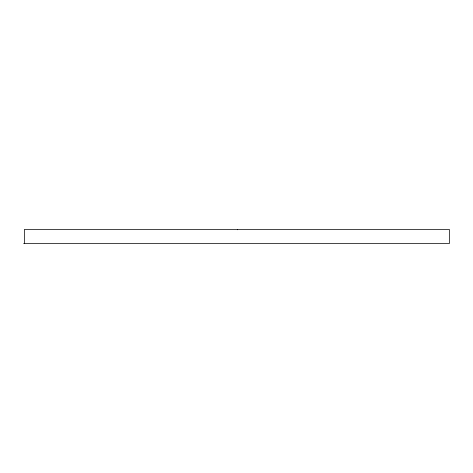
<?xml version="1.0" encoding="UTF-8"?>
<svg xmlns="http://www.w3.org/2000/svg" width="473" height="473" viewBox="0 0 473 473"><rect width="100%" height="100%" fill="white"/><g stroke="black" fill="none" stroke-linecap="round" stroke-linejoin="round"><path stroke-width="0.71" d="M237.606 229.766L237.612 229.417M23.65 243.583L449.35 243.583L449.35 229.417L24.442 229.417L24.442 243.583"/></g></svg>
